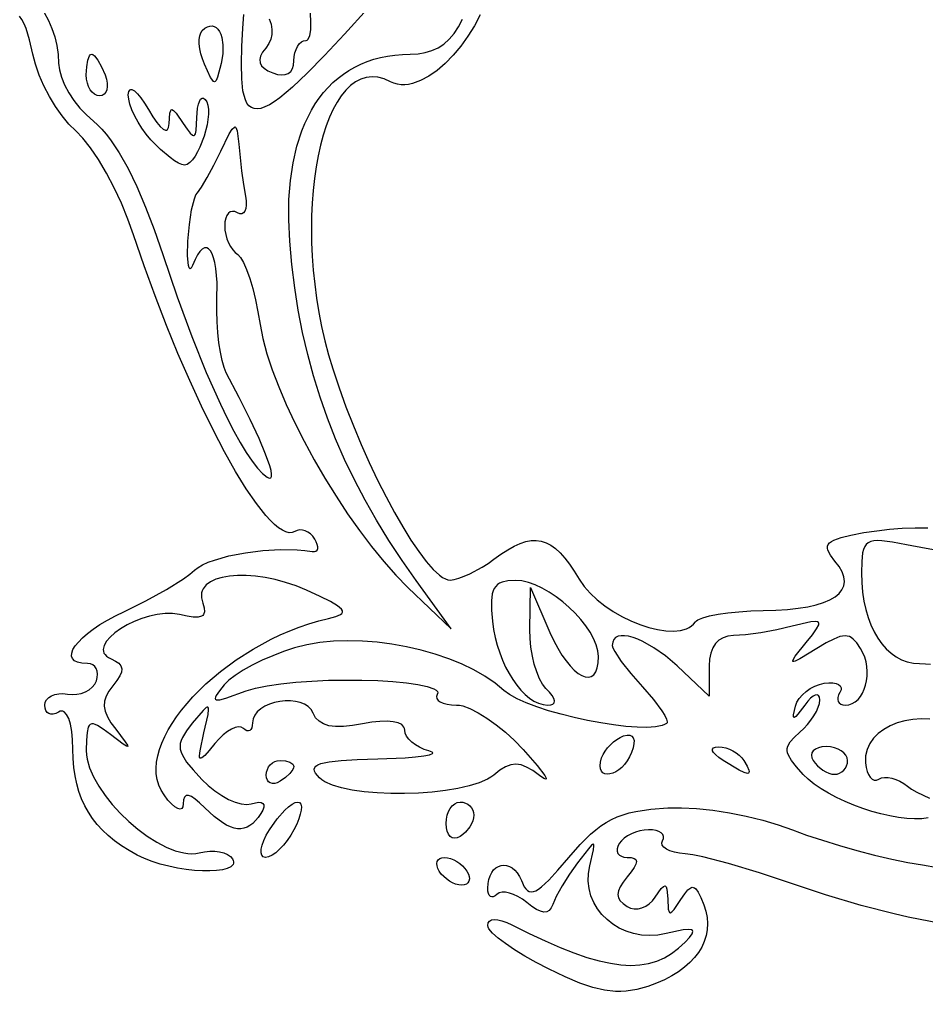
# Model space of a CAD drawing. Header units: millimetres. Extents: x 0.03 to 7.19, y 1.13 to 4.15.
# Drawn here: x 0.381 to 1.109, y 1.475 to 2.255 of the extents above; entities that cross this region are included whole.
import ezdxf

# ---------------------------------------------------------------- set-up
doc = ezdxf.new("R2010")
doc.units = ezdxf.units.MM

msp = doc.modelspace()

# ---------------------------------------------------------------- linework, layer by layer
at = {"flags": 128}
for points in [[(0.659834, 2.263268), (0.641557, 2.242962), (0.625523, 2.225747), (0.611599, 2.211549), (0.599648, 2.200293), (0.589537, 2.191903), (0.585129, 2.18876), (0.581131, 2.186306), (0.577525, 2.18453), (0.574295, 2.183425), (0.571424, 2.18298), (0.568896, 2.183187), (0.566692, 2.184035), (0.564797, 2.185516), (0.563194, 2.18762), (0.561866, 2.190338), (0.560796, 2.19366), (0.559966, 2.197577), (0.558965, 2.207159), (0.558726, 2.219009), (0.559115, 2.233052), (0.559862, 2.247654), (0.56075, 2.25877)], [(1.110032, 1.614108), (1.104863, 1.613406), (1.099107, 1.613241), (1.092858, 1.613581), (1.08621, 1.614393), (1.079258, 1.615644), (1.072095, 1.617301), (1.064817, 1.619332), (1.057518, 1.621703), (1.050292, 1.624382), (1.043232, 1.627336), (1.036435, 1.630532), (1.029993, 1.633938), (1.024001, 1.63752), (1.018554, 1.641245), (1.013746, 1.645082), (1.009671, 1.648997), (1.004236, 1.655053), (1.000295, 1.660103), (0.997828, 1.664387), (0.99714, 1.666318), (0.996813, 1.668148), (0.996845, 1.669907), (0.997232, 1.671626), (0.999065, 1.675065), (1.002292, 1.678705), (1.006893, 1.682788), (1.010146, 1.685743), (1.013173, 1.688995), (1.015908, 1.692437), (1.018287, 1.695962), (1.020243, 1.699464), (1.021711, 1.702835), (1.022626, 1.70597), (1.022921, 1.70876), (1.022649, 1.710936), (1.021929, 1.712309), (1.020811, 1.712895), (1.019343, 1.712712), (1.017575, 1.711776), (1.015556, 1.710104), (1.013335, 1.707714), (1.010962, 1.704622), (1.005432, 1.697249), (1.003654, 1.695355), (1.002492, 1.694651), (1.002133, 1.694744), (1.001917, 1.695132), (1.001898, 1.696795), (1.003407, 1.703649), (1.00464, 1.706861), (1.006538, 1.709965), (1.009004, 1.712888), (1.011943, 1.715552), (1.015261, 1.717883), (1.018862, 1.719806), (1.022651, 1.721243), (1.026532, 1.722122), (1.030198, 1.722472), (1.033372, 1.722399), (1.036, 1.721932), (1.038032, 1.721102), (1.039415, 1.71994), (1.040098, 1.718475), (1.040029, 1.716738), (1.039157, 1.71476), (1.038115, 1.712722), (1.03756, 1.710821), (1.037476, 1.709099), (1.037843, 1.707597), (1.038644, 1.706357), (1.039862, 1.705421), (1.041479, 1.704828), (1.043476, 1.704622), (1.046352, 1.704936), (1.049015, 1.705844), (1.051452, 1.707291), (1.053646, 1.70922), (1.055585, 1.711578), (1.057252, 1.714309), (1.058633, 1.717359), (1.059712, 1.720672), (1.060477, 1.724193), (1.06091, 1.727868), (1.060998, 1.731642), (1.060726, 1.735459), (1.060079, 1.739265), (1.059043, 1.743005), (1.057601, 1.746624), (1.05574, 1.750066), (1.052718, 1.754487), (1.049784, 1.757644), (1.048275, 1.758749), (1.046699, 1.759538), (1.045025, 1.760011), (1.043225, 1.760168), (1.039122, 1.759535), (1.034152, 1.757638), (1.028077, 1.754477), (1.020657, 1.750052), (1.006986, 1.741835), (1.003239, 1.73996), (1.002101, 1.739601), (1.001438, 1.739635), (1.001241, 1.740069), (1.001498, 1.740907), (1.003333, 1.743822), (1.01199, 1.75476), (1.017023, 1.761044), (1.020426, 1.765755), (1.022098, 1.769017), (1.022252, 1.770142), (1.021935, 1.77095), (1.021133, 1.771456), (1.019834, 1.771675), (1.015693, 1.771313), (1.000879, 1.767816), (0.988559, 1.764953), (0.975549, 1.762589), (0.963399, 1.760966), (0.953657, 1.76033), (0.949229, 1.759895), (0.945339, 1.758676), (0.942005, 1.756694), (0.939242, 1.753967), (0.937065, 1.750516), (0.935491, 1.746359), (0.934535, 1.741518), (0.934212, 1.73601), (0.934212, 1.711858), (0.90849, 1.73601), (0.899092, 1.744089), (0.889833, 1.750667), (0.881058, 1.755638), (0.876958, 1.757486), (0.873108, 1.758891), (0.869551, 1.759839), (0.866328, 1.760317), (0.863484, 1.760312), (0.861061, 1.759809), (0.859101, 1.758795), (0.857648, 1.757257), (0.856745, 1.75518), (0.856435, 1.752552), (0.856927, 1.750501), (0.858337, 1.747573), (0.863516, 1.739637), (0.871183, 1.729839), (0.880546, 1.719274), (0.889541, 1.709015), (0.896206, 1.700068), (0.898464, 1.696386), (0.899901, 1.693393), (0.900436, 1.69121), (0.900341, 1.690459), (0.89999, 1.689955), (0.898412, 1.689), (0.896378, 1.688219), (0.891061, 1.687157), (0.884275, 1.686721), (0.876256, 1.686864), (0.867239, 1.687538), (0.857458, 1.688695), (0.847148, 1.690288), (0.836546, 1.692269), (0.825885, 1.694591), (0.815402, 1.697206), (0.805331, 1.700066), (0.795908, 1.703125), (0.787368, 1.706333), (0.779945, 1.709645), (0.773875, 1.713011), (0.769393, 1.716385), (0.762293, 1.722312), (0.754202, 1.727843), (0.745234, 1.732954), (0.735504, 1.737622), (0.725129, 1.741824), (0.714224, 1.745535), (0.702903, 1.748733), (0.691284, 1.751394), (0.67948, 1.753495), (0.667607, 1.755012), (0.655781, 1.755921), (0.644118, 1.7562), (0.632732, 1.755824), (0.621738, 1.754771), (0.611254, 1.753017), (0.601393, 1.750538), (0.592603, 1.747641), (0.583847, 1.74427), (0.575356, 1.740547), (0.567362, 1.736592), (0.560095, 1.732527), (0.553788, 1.728474), (0.548671, 1.724553), (0.544976, 1.720885), (0.541032, 1.715952), (0.538579, 1.712326), (0.537954, 1.710991), (0.53775, 1.70997), (0.537985, 1.709257), (0.538676, 1.708847), (0.541489, 1.708921), (0.546322, 1.710155), (0.562574, 1.715955), (0.570118, 1.718253), (0.579492, 1.720193), (0.590363, 1.721781), (0.602396, 1.723023), (0.615257, 1.723925), (0.628613, 1.724493), (0.64213, 1.724734), (0.655475, 1.724653), (0.668312, 1.724257), (0.680309, 1.723551), (0.691132, 1.722542), (0.700447, 1.721236), (0.707919, 1.719639), (0.713217, 1.717757), (0.714945, 1.716711), (0.716004, 1.715597), (0.716353, 1.714414), (0.715949, 1.713163), (0.715313, 1.711448), (0.715541, 1.709848), (0.716568, 1.708398), (0.718332, 1.707132), (0.720769, 1.706086), (0.723814, 1.705296), (0.727404, 1.704796), (0.731476, 1.704622), (0.733763, 1.704436), (0.736318, 1.703893), (0.742124, 1.701806), (0.748674, 1.698506), (0.755749, 1.694139), (0.763129, 1.688851), (0.770595, 1.68279), (0.777928, 1.676099), (0.784907, 1.668927), (0.796043, 1.656242), (0.802244, 1.64808), (0.803358, 1.645909), (0.803394, 1.645339), (0.803075, 1.645126), (0.801341, 1.645817), (0.798101, 1.648066), (0.792514, 1.65207), (0.787609, 1.654939), (0.783185, 1.656675), (0.779041, 1.65728), (0.774975, 1.656756), (0.770787, 1.655107), (0.766276, 1.652334), (0.76124, 1.648441), (0.758911, 1.646741), (0.756161, 1.645142), (0.749514, 1.642249), (0.741532, 1.639765), (0.732445, 1.637692), (0.722484, 1.636036), (0.711882, 1.6348), (0.70087, 1.633986), (0.689678, 1.633599), (0.678538, 1.633642), (0.667681, 1.634119), (0.65734, 1.635033), (0.647744, 1.636388), (0.639126, 1.638188), (0.631716, 1.640435), (0.625747, 1.643134), (0.623374, 1.644654), (0.621449, 1.646288), (0.618272, 1.650088), (0.61747, 1.651726), (0.61723, 1.653201), (0.617579, 1.654523), (0.618544, 1.6557), (0.620152, 1.656741), (0.622431, 1.657655), (0.629112, 1.659137), (0.638804, 1.66022), (0.651728, 1.660973), (0.668101, 1.661469), (0.69008, 1.662369), (0.698565, 1.663057), (0.705157, 1.663868), (0.709686, 1.664777), (0.711984, 1.665758), (0.712244, 1.666267), (0.711882, 1.666784), (0.709212, 1.66783), (0.705306, 1.669093), (0.701663, 1.670731), (0.69836, 1.672676), (0.69548, 1.674859), (0.693101, 1.677213), (0.691302, 1.679668), (0.690165, 1.682156), (0.689768, 1.684608), (0.689614, 1.685875), (0.689157, 1.687021), (0.687373, 1.688942), (0.684487, 1.690361), (0.680568, 1.691266), (0.67569, 1.691646), (0.669922, 1.691492), (0.663337, 1.690793), (0.656004, 1.689538), (0.647777, 1.688132), (0.640551, 1.687417), (0.634295, 1.6874), (0.628975, 1.688089), (0.624557, 1.689488), (0.62101, 1.691607), (0.6183, 1.69445), (0.616393, 1.698024), (0.614755, 1.700982), (0.612396, 1.703397), (0.60943, 1.705289), (0.605972, 1.706674), (0.602134, 1.707571), (0.598032, 1.707998), (0.593779, 1.707973), (0.58949, 1.707514), (0.585278, 1.706638), (0.581258, 1.705364), (0.577544, 1.703709), (0.574248, 1.701692), (0.571487, 1.699331), (0.569374, 1.696642), (0.568022, 1.693645), (0.567546, 1.690358), (0.567398, 1.688162), (0.566974, 1.6864), (0.566304, 1.685089), (0.565417, 1.684247), (0.564345, 1.683891), (0.563116, 1.684041), (0.561761, 1.684714), (0.56031, 1.685927), (0.558537, 1.686989), (0.55627, 1.687219), (0.553602, 1.686667), (0.550626, 1.68538), (0.547435, 1.68341), (0.544122, 1.680804), (0.540781, 1.677613), (0.537504, 1.673885), (0.532814, 1.668187), (0.529299, 1.664276), (0.526884, 1.662225), (0.526065, 1.661919), (0.525492, 1.662106), (0.525156, 1.662794), (0.525049, 1.663991), (0.525479, 1.667954), (0.528657, 1.682399), (0.531915, 1.697119), (0.532357, 1.701101), (0.532242, 1.702278), (0.53189, 1.702925), (0.531288, 1.703051), (0.530426, 1.702663), (0.52788, 1.700386), (0.519185, 1.690066), (0.514504, 1.683898), (0.511316, 1.678595), (0.5103, 1.676156), (0.509681, 1.6738), (0.509465, 1.671483), (0.50966, 1.66916), (0.510275, 1.666786), (0.511316, 1.664317), (0.514708, 1.658918), (0.519899, 1.652605), (0.526949, 1.645024), (0.532074, 1.64012), (0.537476, 1.635754), (0.542993, 1.632006), (0.548461, 1.628957), (0.553717, 1.626687), (0.558599, 1.625276), (0.562943, 1.624806), (0.566587, 1.625358), (0.569959, 1.626309), (0.572663, 1.626692), (0.574687, 1.626516), (0.576021, 1.625792), (0.576657, 1.62453), (0.576584, 1.62274), (0.575791, 1.620434), (0.574268, 1.617622), (0.572196, 1.614536), (0.570065, 1.611896), (0.567865, 1.609701), (0.565589, 1.607953), (0.563229, 1.606652), (0.560778, 1.605799), (0.558226, 1.605394), (0.555567, 1.605439), (0.552791, 1.605935), (0.549892, 1.606881), (0.546861, 1.60828), (0.54369, 1.610131), (0.536897, 1.615195), (0.529449, 1.62208), (0.525181, 1.626148), (0.521553, 1.629169), (0.518541, 1.631145), (0.516126, 1.632082), (0.514284, 1.631982), (0.512995, 1.630851), (0.512238, 1.628693), (0.51199, 1.62551), (0.511686, 1.623046), (0.510811, 1.621584), (0.509419, 1.6211), (0.507565, 1.621569), (0.505304, 1.622967), (0.502691, 1.625268), (0.499781, 1.628448), (0.496629, 1.632483), (0.494177, 1.636379), (0.492329, 1.640502), (0.491067, 1.644833), (0.490374, 1.649352), (0.490231, 1.654041), (0.490621, 1.65888), (0.491524, 1.663849), (0.492924, 1.668929), (0.494803, 1.674102), (0.497142, 1.679347), (0.499923, 1.684646), (0.503129, 1.689978), (0.506741, 1.695326), (0.510741, 1.700669), (0.519836, 1.711264), (0.530268, 1.721609), (0.541893, 1.731551), (0.554569, 1.740934), (0.568151, 1.749604), (0.582494, 1.757406), (0.589907, 1.760934), (0.597456, 1.764187), (0.605123, 1.767146), (0.612891, 1.769792), (0.620742, 1.772105), (0.628657, 1.774066), (0.634537, 1.775628), (0.638306, 1.777296), (0.639368, 1.778211), (0.639865, 1.779201), (0.639784, 1.780282), (0.639112, 1.78147), (0.635946, 1.784236), (0.630266, 1.787627), (0.621972, 1.791772), (0.610962, 1.796802), (0.602583, 1.80022), (0.594212, 1.803042), (0.585938, 1.805281), (0.577851, 1.806947), (0.57004, 1.808052), (0.562592, 1.808607), (0.555598, 1.808623), (0.549146, 1.808111), (0.543326, 1.807083), (0.538225, 1.805549), (0.533934, 1.80352), (0.530541, 1.801009), (0.528134, 1.798026), (0.527329, 1.796361), (0.526804, 1.794582), (0.52657, 1.792691), (0.526638, 1.790689), (0.527726, 1.786358), (0.528888, 1.782569), (0.529128, 1.779576), (0.528404, 1.777358), (0.527668, 1.776534), (0.526676, 1.775896), (0.523903, 1.775169), (0.520045, 1.775158), (0.51506, 1.775844), (0.508907, 1.777205), (0.50333, 1.778093), (0.497381, 1.778139), (0.491201, 1.777437), (0.484932, 1.776076), (0.478714, 1.77415), (0.472689, 1.771748), (0.466998, 1.768963), (0.461782, 1.765885), (0.457183, 1.762608), (0.453341, 1.759221), (0.450399, 1.755817), (0.448497, 1.752486), (0.447776, 1.749321), (0.447903, 1.747829), (0.448378, 1.746413), (0.449219, 1.745084), (0.450444, 1.743853), (0.45207, 1.742732), (0.454115, 1.741733), (0.457746, 1.739987), (0.46038, 1.738125), (0.462022, 1.73607), (0.462678, 1.733745), (0.462352, 1.731073), (0.461049, 1.727977), (0.458774, 1.72438), (0.455532, 1.720205), (0.4523, 1.715875), (0.450058, 1.711781), (0.448815, 1.707797), (0.448577, 1.7038), (0.449354, 1.699665), (0.451153, 1.695265), (0.453983, 1.690478), (0.457851, 1.685177), (0.465503, 1.675143), (0.467241, 1.672461), (0.467541, 1.671288), (0.466367, 1.67159), (0.463685, 1.673329), (0.453657, 1.680983), (0.447821, 1.685382), (0.443271, 1.688271), (0.441429, 1.689117), (0.439851, 1.689547), (0.438515, 1.689547), (0.437403, 1.689104), (0.436496, 1.688206), (0.435773, 1.68684), (0.434801, 1.682651), (0.434334, 1.676432), (0.434212, 1.66808), (0.434388, 1.664771), (0.434904, 1.661358), (0.436889, 1.654281), (0.440033, 1.646969), (0.4442, 1.639545), (0.449255, 1.63213), (0.455065, 1.624848), (0.461492, 1.617819), (0.468403, 1.611165), (0.475663, 1.605009), (0.483137, 1.599472), (0.490689, 1.594677), (0.498185, 1.590746), (0.50549, 1.5878), (0.512468, 1.585961), (0.515793, 1.585495), (0.518986, 1.585352), (0.522029, 1.585546), (0.524907, 1.586094), (0.529132, 1.586958), (0.533319, 1.587367), (0.537358, 1.587341), (0.54114, 1.586898), (0.544556, 1.586058), (0.547497, 1.584842), (0.549854, 1.583268), (0.551518, 1.581358), (0.55217, 1.580044), (0.552453, 1.578828), (0.552387, 1.577708), (0.551987, 1.576683), (0.550256, 1.574919), (0.547397, 1.573529), (0.543548, 1.572509), (0.538847, 1.571854), (0.53343, 1.571558), (0.527435, 1.571616), (0.520999, 1.572024), (0.51426, 1.572775), (0.507354, 1.573865), (0.50042, 1.575289), (0.493595, 1.577042), (0.487015, 1.579118), (0.480819, 1.581512), (0.475143, 1.584219), (0.468591, 1.587905), (0.462526, 1.591733), (0.45694, 1.595719), (0.451822, 1.59988), (0.447163, 1.604231), (0.442953, 1.608787), (0.439183, 1.613566), (0.435843, 1.618582), (0.432923, 1.623851), (0.430414, 1.62939), (0.428306, 1.635213), (0.42659, 1.641338), (0.425256, 1.647779), (0.424294, 1.654554), (0.423695, 1.661676), (0.423449, 1.669163), (0.423164, 1.676818), (0.422488, 1.683519), (0.421453, 1.689184), (0.420089, 1.693729), (0.418429, 1.697073), (0.416505, 1.699132), (0.415454, 1.699654), (0.414348, 1.699824), (0.413192, 1.699631), (0.41199, 1.699066), (0.409758, 1.697937), (0.407676, 1.697367), (0.405789, 1.697335), (0.404143, 1.697818), (0.402783, 1.698793), (0.401756, 1.70024), (0.401106, 1.702134), (0.400879, 1.704455), (0.401252, 1.706848), (0.402321, 1.708953), (0.404012, 1.710731), (0.406249, 1.712146), (0.408958, 1.713161), (0.412065, 1.71374), (0.415494, 1.713846), (0.419171, 1.713441), (0.422943, 1.71307), (0.426653, 1.713271), (0.430208, 1.714001), (0.433511, 1.715217), (0.436468, 1.716875), (0.438983, 1.718931), (0.440962, 1.721343), (0.44231, 1.724066), (0.443042, 1.726856), (0.44325, 1.729459), (0.442963, 1.731817), (0.442209, 1.733875), (0.441019, 1.735574), (0.439423, 1.736859), (0.43745, 1.737671), (0.435129, 1.737955), (0.430675, 1.738225), (0.427202, 1.739007), (0.424681, 1.740259), (0.423082, 1.741937), (0.422375, 1.743999), (0.422528, 1.746402), (0.423513, 1.749103), (0.425298, 1.752061), (0.427853, 1.755231), (0.431148, 1.758572), (0.435153, 1.76204), (0.439838, 1.765594), (0.445172, 1.769189), (0.451125, 1.772784), (0.457667, 1.776336), (0.464768, 1.779802), (0.482104, 1.788379), (0.498504, 1.797488), (0.512123, 1.806042), (0.517313, 1.809772), (0.521115, 1.812955), (0.52392, 1.815139), (0.527559, 1.817222), (0.531942, 1.819191), (0.53698, 1.821032), (0.548657, 1.82427), (0.561867, 1.826821), (0.575888, 1.828573), (0.589996, 1.82941), (0.60347, 1.829219), (0.609744, 1.828702), (0.615587, 1.827885), (0.617283, 1.827802), (0.618582, 1.82818), (0.619477, 1.828979), (0.619959, 1.830158), (0.620021, 1.831676), (0.619654, 1.833493), (0.61885, 1.835567), (0.617601, 1.837858), (0.615985, 1.84007), (0.614127, 1.841918), (0.612093, 1.843377), (0.609949, 1.844422), (0.60776, 1.845027), (0.605594, 1.845168), (0.603514, 1.844819), (0.601587, 1.843955), (0.599436, 1.843082), (0.597048, 1.842957), (0.594433, 1.84356), (0.591605, 1.844868), (0.588573, 1.84686), (0.585351, 1.849516), (0.581948, 1.852814), (0.578378, 1.856733), (0.570778, 1.866349), (0.562644, 1.878196), (0.554067, 1.892102), (0.54514, 1.907899), (0.535954, 1.925418), (0.526603, 1.944488), (0.517178, 1.964941), (0.507771, 1.986607), (0.498475, 2.009317), (0.489381, 2.0329), (0.480583, 2.057188), (0.472171, 2.08201), (0.467651, 2.094627), (0.462385, 2.107302), (0.456563, 2.119692), (0.450374, 2.131455), (0.444009, 2.142249), (0.437657, 2.151733), (0.431509, 2.159564), (0.425754, 2.165399), (0.420247, 2.17079), (0.414799, 2.177346), (0.409553, 2.184815), (0.404648, 2.192944), (0.400227, 2.201481), (0.396432, 2.210173), (0.393403, 2.218767), (0.391282, 2.22701), (0.388691, 2.238517), (0.385892, 2.247605), (0.384305, 2.251343), (0.382533, 2.254597), (0.380532, 2.257408)], [(0.400461, 2.260232), (0.403749, 2.254034), (0.406566, 2.247517), (0.408854, 2.240749), (0.410559, 2.233798), (0.411623, 2.226733), (0.41199, 2.219622), (0.412559, 2.214253), (0.414189, 2.208378), (0.416767, 2.202189), (0.420178, 2.195875), (0.424307, 2.189628), (0.429041, 2.183637), (0.434265, 2.178095), (0.439865, 2.173191), (0.443279, 2.170248), (0.44672, 2.166769), (0.450186, 2.162762), (0.45367, 2.158234), (0.460682, 2.147649), (0.467723, 2.135078), (0.47476, 2.120585), (0.48176, 2.104232), (0.48869, 2.086084), (0.495518, 2.066205), (0.507118, 2.032135), (0.51886, 2.000438), (0.530513, 1.971603), (0.541848, 1.94612), (0.547324, 1.934788), (0.552634, 1.924477), (0.55775, 1.915249), (0.562643, 1.907164), (0.567284, 1.900284), (0.571644, 1.894669), (0.575694, 1.890382), (0.579407, 1.887483), (0.58111, 1.886737), (0.582258, 1.886927), (0.582864, 1.888024), (0.582937, 1.889997), (0.582491, 1.892818), (0.581537, 1.896457), (0.57815, 1.906068), (0.57287, 1.918594), (0.56579, 1.933797), (0.557002, 1.951441), (0.546601, 1.971288), (0.544836, 1.975487), (0.543246, 1.981047), (0.541863, 1.987731), (0.540718, 1.995299), (0.53984, 2.003511), (0.53926, 2.012128), (0.539008, 2.020911), (0.539115, 2.029622), (0.539122, 2.04366), (0.538166, 2.05505), (0.537369, 2.059693), (0.536379, 2.063605), (0.535214, 2.066762), (0.53389, 2.069141), (0.532422, 2.070719), (0.530829, 2.071473), (0.529124, 2.07138), (0.527326, 2.070416), (0.52545, 2.06856), (0.523513, 2.065787), (0.52153, 2.062074), (0.519518, 2.057399), (0.518458, 2.05529), (0.517538, 2.054637), (0.516774, 2.055361), (0.516179, 2.057382), (0.515563, 2.064997), (0.51581, 2.076844), (0.516942, 2.090225), (0.518754, 2.102017), (0.520993, 2.110945), (0.522194, 2.113936), (0.523407, 2.115733), (0.526695, 2.120082), (0.531317, 2.127816), (0.536657, 2.137842), (0.542101, 2.149066), (0.548938, 2.163057), (0.551274, 2.166797), (0.553035, 2.168422), (0.553735, 2.168455), (0.554332, 2.167975), (0.555273, 2.165498), (0.55597, 2.161032), (0.556532, 2.154622), (0.558756, 2.133198), (0.560288, 2.122223), (0.561865, 2.112899), (0.562405, 2.109111), (0.562509, 2.105823), (0.562204, 2.103091), (0.561516, 2.100969), (0.560471, 2.09951), (0.559094, 2.09877), (0.557411, 2.098803), (0.555449, 2.099663), (0.553414, 2.100581), (0.551517, 2.10078), (0.549797, 2.100302), (0.548298, 2.099191), (0.547059, 2.097488), (0.546122, 2.095237), (0.54553, 2.092481), (0.545324, 2.08926), (0.545537, 2.085781), (0.546149, 2.08228), (0.547117, 2.078852), (0.548396, 2.075592), (0.549946, 2.072594), (0.551722, 2.069954), (0.553682, 2.067765), (0.555782, 2.066122), (0.558039, 2.063808), (0.560439, 2.059689), (0.562908, 2.053995), (0.565372, 2.046955), (0.567758, 2.038801), (0.569993, 2.029762), (0.572002, 2.02007), (0.573712, 2.009955), (0.57589, 1.998745), (0.579166, 1.98656), (0.583455, 1.973553), (0.588672, 1.959877), (0.594731, 1.945683), (0.601545, 1.931125), (0.609029, 1.916355), (0.617098, 1.901526), (0.625665, 1.88679), (0.634644, 1.8723), (0.64395, 1.858208), (0.653498, 1.844668), (0.6632, 1.831831), (0.672971, 1.81985), (0.682726, 1.808877), (0.692379, 1.799066), (0.727129, 1.765733), (0.698935, 1.804622), (0.687644, 1.820686), (0.677056, 1.836761), (0.667164, 1.852872), (0.657956, 1.869043), (0.649424, 1.885299), (0.641558, 1.901665), (0.63435, 1.918166), (0.627791, 1.934826), (0.62187, 1.951672), (0.616578, 1.968726), (0.611907, 1.986015), (0.607847, 2.003563), (0.604388, 2.021395), (0.601523, 2.039536), (0.59924, 2.058011), (0.597532, 2.076844), (0.596722, 2.093955), (0.59691, 2.110166), (0.598078, 2.125448), (0.600208, 2.139773), (0.603282, 2.153114), (0.607282, 2.165442), (0.609623, 2.171218), (0.612189, 2.17673), (0.614977, 2.181974), (0.617985, 2.186948), (0.621211, 2.191647), (0.624653, 2.196069), (0.628308, 2.20021), (0.632173, 2.204065), (0.636248, 2.207633), (0.640529, 2.210908), (0.645015, 2.213889), (0.649702, 2.21657), (0.654589, 2.218949), (0.659673, 2.221023), (0.664953, 2.222787), (0.670425, 2.224238), (0.676088, 2.225373), (0.68194, 2.226188), (0.687977, 2.226679), (0.694199, 2.226844), (0.700466, 2.227152), (0.706289, 2.228096), (0.711687, 2.229707), (0.716676, 2.232014), (0.721274, 2.235047), (0.725497, 2.238837), (0.729365, 2.243414), (0.732893, 2.248807), (0.7361, 2.255048)], [(0.580913, 2.255181), (0.582477, 2.25085), (0.583232, 2.246719), (0.583178, 2.24277), (0.582318, 2.238985), (0.580653, 2.235345), (0.578185, 2.23183), (0.575687, 2.228438), (0.574093, 2.225349), (0.57341, 2.22254), (0.573646, 2.219984), (0.574808, 2.217659), (0.576903, 2.215539), (0.579938, 2.213599), (0.583921, 2.211816), (0.587652, 2.210677), (0.590983, 2.210249), (0.593882, 2.210514), (0.596322, 2.211455), (0.598271, 2.213055), (0.5997, 2.215296), (0.600579, 2.218162), (0.600879, 2.221635), (0.601078, 2.224913), (0.601649, 2.22797), (0.602551, 2.230742), (0.603745, 2.23316), (0.605192, 2.235157), (0.60685, 2.236667), (0.60868, 2.237622), (0.610643, 2.237955), (0.6116, 2.238209), (0.61242, 2.238956), (0.613648, 2.241836), (0.614332, 2.246406), (0.614475, 2.252481), (0.61408, 2.259873)], [(0.75045, 2.258561), (0.745803, 2.249673), (0.74057, 2.24121), (0.734851, 2.233284), (0.728751, 2.226007), (0.72237, 2.219493), (0.715811, 2.213855), (0.709176, 2.209205), (0.702567, 2.205656), (0.696086, 2.203322), (0.692926, 2.202645), (0.689836, 2.202315), (0.686829, 2.202344), (0.683918, 2.202747), (0.681116, 2.203539), (0.678435, 2.204733), (0.673304, 2.207027), (0.66834, 2.208354), (0.663548, 2.20875), (0.658937, 2.208251), (0.654513, 2.206892), (0.650283, 2.204707), (0.646255, 2.201733), (0.642435, 2.198006), (0.638832, 2.193559), (0.635451, 2.18843), (0.632301, 2.182653), (0.629388, 2.176263), (0.62672, 2.169297), (0.624303, 2.16179), (0.622145, 2.153776), (0.620252, 2.145292), (0.618633, 2.136372), (0.617294, 2.127053), (0.616243, 2.11737), (0.615486, 2.107358), (0.615031, 2.097052), (0.614884, 2.086488), (0.615053, 2.075702), (0.615546, 2.064729), (0.616369, 2.053604), (0.617529, 2.042362), (0.619034, 2.03104), (0.62089, 2.019672), (0.623106, 2.008294), (0.625687, 1.996942), (0.628642, 1.98565), (0.631976, 1.974455), (0.637053, 1.959204), (0.642611, 1.943908), (0.64857, 1.928708), (0.654851, 1.913748), (0.661374, 1.899171), (0.66806, 1.885119), (0.674828, 1.871736), (0.6816, 1.859165), (0.688295, 1.847548), (0.694834, 1.837029), (0.701138, 1.82775), (0.707127, 1.819855), (0.712721, 1.813487), (0.71784, 1.808787), (0.720197, 1.807108), (0.722406, 1.8059), (0.724456, 1.805181), (0.726337, 1.804969), (0.729476, 1.805373), (0.733253, 1.806393), (0.737528, 1.807962), (0.742155, 1.81001), (0.751898, 1.815273), (0.756727, 1.818351), (0.761337, 1.821635), (0.767069, 1.825786), (0.772458, 1.829284), (0.777536, 1.832123), (0.782336, 1.834295), (0.786888, 1.835793), (0.791225, 1.836609), (0.79538, 1.836735), (0.799384, 1.836165), (0.80327, 1.83489), (0.807069, 1.832904), (0.810813, 1.830198), (0.814535, 1.826766), (0.818266, 1.8226), (0.822039, 1.817692), (0.825885, 1.812035), (0.829837, 1.805622), (0.833801, 1.799835), (0.838639, 1.794306), (0.844216, 1.789083), (0.8504, 1.784216), (0.857056, 1.779753), (0.86405, 1.775744), (0.871248, 1.772237), (0.878516, 1.769283), (0.88572, 1.76693), (0.892727, 1.765226), (0.899401, 1.764223), (0.905609, 1.763967), (0.911217, 1.764509), (0.916091, 1.765898), (0.918211, 1.766926), (0.920097, 1.768183), (0.921733, 1.769677), (0.923101, 1.771413), (0.92392, 1.772273), (0.925213, 1.773115), (0.929106, 1.774726), (0.93456, 1.776211), (0.94135, 1.777531), (0.949254, 1.778651), (0.958049, 1.779534), (0.967512, 1.780143), (0.977421, 1.780441), (0.98766, 1.780735), (0.997055, 1.781348), (1.005596, 1.782274), (1.013276, 1.783507), (1.020085, 1.785041), (1.026016, 1.786872), (1.03106, 1.788992), (1.035209, 1.791396), (1.038454, 1.794078), (1.040786, 1.797033), (1.042197, 1.800255), (1.042679, 1.803738), (1.042223, 1.807476), (1.04082, 1.811463), (1.038463, 1.815694), (1.035143, 1.820163), (1.031556, 1.824908), (1.029538, 1.82883), (1.029161, 1.830527), (1.02923, 1.83207), (1.029764, 1.833478), (1.030778, 1.834769), (1.032293, 1.83596), (1.034325, 1.837068), (1.040014, 1.839107), (1.047989, 1.841027), (1.058393, 1.842969), (1.068692, 1.844542), (1.078968, 1.845726), (1.089222, 1.84652), (1.099454, 1.846924), (1.109666, 1.846938)], [(0.529004, 2.218983), (0.527406, 2.223126), (0.526188, 2.227266), (0.525359, 2.23129), (0.524924, 2.23509), (0.524892, 2.238556), (0.52527, 2.241576), (0.526064, 2.244042), (0.527282, 2.245844), (0.529368, 2.247646), (0.531385, 2.248843), (0.533316, 2.249466), (0.535142, 2.249545), (0.536846, 2.249113), (0.538411, 2.248199), (0.539818, 2.246835), (0.541049, 2.24505), (0.542088, 2.242877), (0.542916, 2.240346), (0.543868, 2.234334), (0.543764, 2.22726), (0.542462, 2.219372), (0.539582, 2.208449), (0.538363, 2.205705), (0.537749, 2.20501), (0.537108, 2.204766), (0.536425, 2.204972), (0.535682, 2.205628), (0.533947, 2.208288), (0.529004, 2.218983)], [(0.434212, 2.210177), (0.434556, 2.216648), (0.435492, 2.221948), (0.436878, 2.225529), (0.437696, 2.226504), (0.438574, 2.226844), (0.439582, 2.226504), (0.440775, 2.225529), (0.443539, 2.221948), (0.446511, 2.216648), (0.449337, 2.210177), (0.450402, 2.206829), (0.45097, 2.203706), (0.451061, 2.200875), (0.450692, 2.198406), (0.449879, 2.196367), (0.448642, 2.194826), (0.446997, 2.193851), (0.444962, 2.19351), (0.442802, 2.193851), (0.440787, 2.194826), (0.438961, 2.196367), (0.437369, 2.198406), (0.436054, 2.200875), (0.43506, 2.203706), (0.434432, 2.206829), (0.434212, 2.210177)], [(0.485935, 2.158274), (0.482245, 2.16268), (0.478819, 2.167413), (0.475731, 2.172325), (0.473054, 2.177267), (0.470863, 2.182093), (0.46923, 2.186653), (0.468229, 2.1908), (0.467935, 2.194385), (0.46834, 2.196989), (0.469343, 2.198323), (0.470049, 2.198529), (0.470879, 2.198436), (0.472881, 2.197377), (0.475282, 2.195194), (0.478015, 2.191938), (0.481014, 2.187657), (0.484212, 2.182399), (0.487664, 2.176679), (0.490788, 2.17215), (0.493548, 2.168834), (0.495909, 2.166755), (0.497835, 2.165938), (0.498625, 2.166009), (0.499293, 2.166405), (0.500245, 2.168181), (0.500657, 2.171288), (0.501291, 2.179616), (0.501936, 2.181698), (0.502379, 2.182219), (0.502917, 2.182392), (0.504325, 2.181698), (0.506247, 2.179616), (0.51199, 2.171288), (0.515038, 2.166752), (0.517475, 2.163622), (0.519367, 2.161925), (0.520129, 2.161623), (0.520778, 2.161689), (0.521324, 2.162128), (0.521774, 2.162942), (0.52242, 2.165712), (0.522921, 2.175913), (0.523507, 2.183669), (0.524143, 2.186679), (0.524973, 2.18903), (0.525968, 2.190661), (0.5271, 2.191513), (0.528344, 2.191524), (0.529671, 2.190635), (0.531014, 2.188636), (0.531867, 2.185919), (0.532265, 2.182602), (0.532246, 2.178801), (0.531104, 2.170213), (0.528738, 2.161092), (0.525445, 2.152371), (0.523543, 2.148453), (0.52152, 2.144985), (0.519414, 2.142085), (0.517261, 2.139868), (0.515098, 2.138453), (0.512962, 2.137955), (0.510852, 2.138369), (0.508157, 2.139558), (0.504989, 2.141436), (0.501459, 2.143922), (0.493755, 2.150383), (0.485935, 2.158274)], [(1.124888, 1.827448), (1.108404, 1.830255), (1.092546, 1.833247), (1.08136, 1.835343), (1.072747, 1.836451), (1.069301, 1.83657), (1.066374, 1.836363), (1.063923, 1.835806), (1.061907, 1.834872), (1.060284, 1.833534), (1.059013, 1.831768), (1.058051, 1.829547), (1.057358, 1.826844), (1.05661, 1.819893), (1.056435, 1.810705), (1.056658, 1.802852), (1.057317, 1.795321), (1.058394, 1.788137), (1.059875, 1.781326), (1.061742, 1.774913), (1.063979, 1.768924), (1.06657, 1.763384), (1.069499, 1.758319), (1.072749, 1.753755), (1.076303, 1.749716), (1.080146, 1.746229), (1.084261, 1.743318), (1.088632, 1.74101), (1.093242, 1.73933), (1.098075, 1.738303), (1.103115, 1.737955), (1.107723, 1.737804), (1.111732, 1.737373)], [(0.803101, 1.717955), (0.800432, 1.721325), (0.797958, 1.725806), (0.795734, 1.731204), (0.793811, 1.737326), (0.792244, 1.743978), (0.791084, 1.750967), (0.790384, 1.758097), (0.790199, 1.765177), (0.790629, 1.799066), (0.806324, 1.762955), (0.809437, 1.756261), (0.812661, 1.750197), (0.815952, 1.744785), (0.819267, 1.740048), (0.822563, 1.736005), (0.825798, 1.732678), (0.828929, 1.730089), (0.831912, 1.728259), (0.834705, 1.727209), (0.837265, 1.726961), (0.839548, 1.727537), (0.841513, 1.728957), (0.843116, 1.731243), (0.844314, 1.734416), (0.845064, 1.738498), (0.845324, 1.74351), (0.844862, 1.748133), (0.84353, 1.752995), (0.841409, 1.758021), (0.83858, 1.763137), (0.835123, 1.76827), (0.831119, 1.773344), (0.826648, 1.778287), (0.821792, 1.783024), (0.816631, 1.787481), (0.811246, 1.791584), (0.805716, 1.795259), (0.800124, 1.798432), (0.79455, 1.801029), (0.789074, 1.802975), (0.783777, 1.804198), (0.77874, 1.804622), (0.772688, 1.804301), (0.767888, 1.80323), (0.765928, 1.802362), (0.764247, 1.801245), (0.762832, 1.799859), (0.761673, 1.798184), (0.760757, 1.796199), (0.760073, 1.793883), (0.759355, 1.78818), (0.759428, 1.780911), (0.760199, 1.771913), (0.76112, 1.765351), (0.762416, 1.758905), (0.764061, 1.752619), (0.766025, 1.746534), (0.768282, 1.740692), (0.770803, 1.735137), (0.773561, 1.72991), (0.776528, 1.725054), (0.779677, 1.72061), (0.782979, 1.716622), (0.786407, 1.713132), (0.789933, 1.710181), (0.793529, 1.707812), (0.797168, 1.706068), (0.800822, 1.70499), (0.804462, 1.704622), (0.806997, 1.704838), (0.808758, 1.705482), (0.809745, 1.706548), (0.809959, 1.708028), (0.809401, 1.709915), (0.808072, 1.712204), (0.805972, 1.714886), (0.803101, 1.717955)], [(1.111379, 1.693347), (1.104444, 1.69354), (1.097701, 1.693071), (1.091236, 1.691968), (1.085133, 1.69026), (1.079478, 1.687977), (1.074357, 1.685148), (1.069855, 1.681801), (1.066058, 1.677965), (1.063051, 1.67367), (1.060921, 1.668944), (1.059751, 1.663816), (1.059629, 1.658316), (1.060103, 1.654654), (1.060912, 1.651463), (1.062011, 1.648798), (1.063358, 1.646712), (1.064908, 1.645259), (1.066617, 1.644492), (1.068442, 1.644465), (1.070337, 1.645233), (1.072484, 1.646152), (1.075029, 1.64656), (1.077877, 1.64648), (1.080935, 1.645936), (1.084106, 1.644949), (1.087298, 1.643543), (1.090416, 1.641741), (1.093365, 1.639566), (1.096689, 1.637163), (1.100872, 1.63471), (1.111138, 1.629925)], [(0.847865, 1.66226), (0.849017, 1.664998), (0.850613, 1.667727), (0.85258, 1.670373), (0.854846, 1.672866), (0.85734, 1.675133), (0.859988, 1.677102), (0.86272, 1.678701), (0.865462, 1.679858), (0.868243, 1.680512), (0.870483, 1.68046), (0.872171, 1.679726), (0.873296, 1.678333), (0.873845, 1.676307), (0.873806, 1.67367), (0.873169, 1.670448), (0.871921, 1.666663), (0.8703, 1.663066), (0.868389, 1.659856), (0.866252, 1.657044), (0.863955, 1.654643), (0.861565, 1.652665), (0.859146, 1.651122), (0.856765, 1.650026), (0.854487, 1.649389), (0.852378, 1.649223), (0.850503, 1.64954), (0.848929, 1.650352), (0.847722, 1.651671), (0.846945, 1.653509), (0.846667, 1.655879), (0.846952, 1.658792), (0.847865, 1.66226)], [(0.945324, 1.660177), (0.941975, 1.662501), (0.939444, 1.664602), (0.937738, 1.666455), (0.936867, 1.668035), (0.936837, 1.669316), (0.937658, 1.670275), (0.939335, 1.670885), (0.941879, 1.671122), (0.944678, 1.670926), (0.947561, 1.670306), (0.950445, 1.669307), (0.953247, 1.667972), (0.955886, 1.666348), (0.958278, 1.664477), (0.96034, 1.662405), (0.96199, 1.660177), (0.964594, 1.655652), (0.96598, 1.652419), (0.966197, 1.651288), (0.966087, 1.65048), (0.965642, 1.649995), (0.964855, 1.649833), (0.962223, 1.65048), (0.958131, 1.652419), (0.945324, 1.660177)], [(1.045324, 1.660177), (1.04497, 1.662409), (1.043955, 1.664491), (1.042351, 1.666378), (1.04023, 1.668024), (1.037662, 1.669384), (1.034718, 1.670411), (1.031471, 1.671061), (1.02799, 1.671288), (1.024651, 1.671061), (1.021808, 1.670411), (1.019502, 1.669384), (1.017778, 1.668024), (1.016678, 1.666378), (1.016244, 1.664491), (1.016519, 1.662409), (1.017546, 1.660177), (1.019139, 1.657945), (1.021037, 1.655863), (1.025466, 1.65233), (1.027854, 1.65097), (1.030265, 1.649943), (1.032625, 1.649293), (1.034865, 1.649066), (1.036965, 1.649293), (1.038925, 1.649943), (1.040701, 1.65097), (1.042251, 1.65233), (1.043531, 1.653976), (1.044498, 1.655863), (1.04511, 1.657945), (1.045324, 1.660177)], [(0.578657, 1.648413), (0.578884, 1.650777), (0.579534, 1.652982), (0.580561, 1.65498), (0.581921, 1.656722), (0.583567, 1.658161), (0.585454, 1.659249), (0.587536, 1.659937), (0.589768, 1.660177), (0.594082, 1.65979), (0.597615, 1.658736), (0.600002, 1.657177), (0.600652, 1.656259), (0.600879, 1.655274), (0.600652, 1.65415), (0.600002, 1.652831), (0.597615, 1.649799), (0.594082, 1.646563), (0.589768, 1.64351), (0.587536, 1.642371), (0.585454, 1.641773), (0.583567, 1.641695), (0.581921, 1.642118), (0.580561, 1.643022), (0.579534, 1.644385), (0.578884, 1.646189), (0.578657, 1.648413)], [(0.581226, 1.604622), (0.587316, 1.61325), (0.593627, 1.620316), (0.596634, 1.623035), (0.599416, 1.62509), (0.601881, 1.62639), (0.603935, 1.626844), (0.605467, 1.62639), (0.606428, 1.62509), (0.606829, 1.623035), (0.606683, 1.620316), (0.606002, 1.617024), (0.6048, 1.61325), (0.603088, 1.609086), (0.600879, 1.604622), (0.598269, 1.600158), (0.595407, 1.595993), (0.592387, 1.592219), (0.589301, 1.588927), (0.586243, 1.586208), (0.583307, 1.584153), (0.580585, 1.582853), (0.578171, 1.582399), (0.576264, 1.582849), (0.575037, 1.584141), (0.574476, 1.586186), (0.574568, 1.588896), (0.575302, 1.592183), (0.576665, 1.595958), (0.578644, 1.600134), (0.581226, 1.604622)], [(0.723101, 1.609524), (0.723328, 1.613004), (0.723978, 1.61625), (0.725006, 1.619191), (0.726365, 1.621757), (0.728011, 1.623876), (0.729898, 1.625477), (0.73198, 1.62649), (0.734212, 1.626844), (0.736444, 1.62663), (0.738527, 1.626018), (0.740414, 1.625051), (0.74206, 1.623771), (0.743419, 1.622221), (0.744447, 1.620445), (0.745097, 1.618486), (0.745324, 1.616385), (0.745097, 1.614145), (0.744447, 1.611785), (0.743419, 1.609375), (0.74206, 1.606986), (0.738527, 1.602557), (0.736444, 1.600659), (0.734212, 1.599066), (0.73198, 1.59804), (0.729898, 1.597767), (0.728011, 1.598203), (0.726365, 1.599306), (0.725006, 1.601032), (0.723978, 1.603339), (0.723328, 1.606184), (0.723101, 1.609524)], [(1.118692, 1.529761), (1.103657, 1.532663), (1.094028, 1.534486), (1.082613, 1.537053), (1.056115, 1.543946), (1.027555, 1.5524), (1.000324, 1.561469), (0.974512, 1.570141), (0.949817, 1.577512), (0.929038, 1.582803), (0.920993, 1.584424), (0.914976, 1.585233), (0.910334, 1.585768), (0.906217, 1.586615), (0.9027, 1.58773), (0.899858, 1.589071), (0.897767, 1.590594), (0.8965, 1.592254), (0.896133, 1.594009), (0.89674, 1.595816), (0.897495, 1.597586), (0.897541, 1.599237), (0.896925, 1.600732), (0.895692, 1.602036), (0.893888, 1.603113), (0.891561, 1.603927), (0.888755, 1.604442), (0.885518, 1.604622), (0.88203, 1.604395), (0.878506, 1.603745), (0.875041, 1.602717), (0.871733, 1.601358), (0.868678, 1.599712), (0.865971, 1.597825), (0.86371, 1.595742), (0.86199, 1.59351), (0.860878, 1.591278), (0.860359, 1.589196), (0.860407, 1.587309), (0.860995, 1.585663), (0.862099, 1.584304), (0.863691, 1.583276), (0.865747, 1.582626), (0.86824, 1.582399), (0.871537, 1.582217), (0.873895, 1.581635), (0.875315, 1.580598), (0.875798, 1.579054), (0.875344, 1.576948), (0.873953, 1.574225), (0.871627, 1.570834), (0.868365, 1.566719), (0.865128, 1.562541), (0.862812, 1.558863), (0.861418, 1.55561), (0.860943, 1.552707), (0.861389, 1.550077), (0.862754, 1.547646), (0.865038, 1.545339), (0.86824, 1.54308), (0.87103, 1.54179), (0.874015, 1.541191), (0.877103, 1.541252), (0.8802, 1.541944), (0.883215, 1.543237), (0.886055, 1.545099), (0.888626, 1.547502), (0.890837, 1.550413), (0.895752, 1.557492), (0.897466, 1.559196), (0.898759, 1.559667), (0.89969, 1.558897), (0.900316, 1.556878), (0.900879, 1.549066), (0.901398, 1.540844), (0.901999, 1.538774), (0.90242, 1.538249), (0.902933, 1.538063), (0.904278, 1.538706), (0.906112, 1.540703), (0.91156, 1.548747), (0.914582, 1.553255), (0.917161, 1.556377), (0.919415, 1.558085), (0.920455, 1.558401), (0.921457, 1.558352), (0.922435, 1.557937), (0.923404, 1.557152), (0.92537, 1.554456), (0.927472, 1.550237), (0.929824, 1.544469), (0.931472, 1.539347), (0.932477, 1.534289), (0.932848, 1.529311), (0.932597, 1.524427), (0.931734, 1.519655), (0.93027, 1.515009), (0.928216, 1.510504), (0.925582, 1.506158), (0.92238, 1.501985), (0.918619, 1.498001), (0.914311, 1.494221), (0.909466, 1.490662), (0.904095, 1.487339), (0.898209, 1.484267), (0.891819, 1.481463), (0.884935, 1.478941), (0.876112, 1.476441), (0.867606, 1.475043), (0.863372, 1.474774), (0.859095, 1.474801), (0.850256, 1.475774), (0.840766, 1.478018), (0.830304, 1.481589), (0.818546, 1.486545), (0.805171, 1.492941), (0.795381, 1.498044), (0.786247, 1.503217), (0.777971, 1.508316), (0.770751, 1.5132), (0.764787, 1.517724), (0.76028, 1.521748), (0.757429, 1.525127), (0.756688, 1.52653), (0.756435, 1.527719), (0.756788, 1.529793), (0.757821, 1.531295), (0.759489, 1.532225), (0.761751, 1.53258), (0.764563, 1.53236), (0.767884, 1.531563), (0.77167, 1.530187), (0.775879, 1.528233), (0.789622, 1.521401), (0.802466, 1.515388), (0.81446, 1.510189), (0.825651, 1.505798), (0.836088, 1.502212), (0.845819, 1.499424), (0.854893, 1.497431), (0.863357, 1.496227), (0.871259, 1.495808), (0.878648, 1.496169), (0.885573, 1.497305), (0.89208, 1.499211), (0.898219, 1.501883), (0.904038, 1.505315), (0.909584, 1.509502), (0.914907, 1.514441), (0.918362, 1.518179), (0.920429, 1.521028), (0.921037, 1.523022), (0.920772, 1.523707), (0.920115, 1.524191), (0.917592, 1.524569), (0.913395, 1.524187), (0.899699, 1.521274), (0.892913, 1.520034), (0.886255, 1.519648), (0.879782, 1.520067), (0.873551, 1.52124), (0.867618, 1.523117), (0.862041, 1.525646), (0.856876, 1.528777), (0.852181, 1.53246), (0.848012, 1.536644), (0.844427, 1.541279), (0.841482, 1.546314), (0.839234, 1.551698), (0.83774, 1.557381), (0.837057, 1.563313), (0.837242, 1.569442), (0.838351, 1.575719), (0.841319, 1.588415), (0.841702, 1.591674), (0.841573, 1.592541), (0.841214, 1.592905), (0.840612, 1.592767), (0.839753, 1.592132), (0.837217, 1.589381), (0.828504, 1.578038), (0.822071, 1.568908), (0.816183, 1.55958), (0.81149, 1.551148), (0.808643, 1.544705), (0.807388, 1.541882), (0.805801, 1.539916), (0.803856, 1.538807), (0.801523, 1.538557), (0.798776, 1.539169), (0.795586, 1.540644), (0.791926, 1.542984), (0.787768, 1.546191), (0.784261, 1.548812), (0.780701, 1.550968), (0.777187, 1.552634), (0.773817, 1.553783), (0.770688, 1.554388), (0.767901, 1.554423), (0.765552, 1.553862), (0.76374, 1.552677), (0.76227, 1.551458), (0.7609, 1.550806), (0.759659, 1.550701), (0.758577, 1.551123), (0.757684, 1.552051), (0.75701, 1.553464), (0.756583, 1.555342), (0.756435, 1.557663), (0.756656, 1.561427), (0.757288, 1.564788), (0.758286, 1.567737), (0.759602, 1.570262), (0.761191, 1.572355), (0.763007, 1.574003), (0.765002, 1.575197), (0.767131, 1.575925), (0.769347, 1.576179), (0.771605, 1.575946), (0.773857, 1.575217), (0.776058, 1.573982), (0.778161, 1.572228), (0.78012, 1.569948), (0.781889, 1.567128), (0.783421, 1.56376), (0.785695, 1.558876), (0.786919, 1.557119), (0.788238, 1.555836), (0.78968, 1.555042), (0.791271, 1.554749), (0.79304, 1.554971), (0.795015, 1.555722), (0.797221, 1.557015), (0.799689, 1.558863), (0.805515, 1.56428), (0.812713, 1.57208), (0.821504, 1.582372), (0.830583, 1.592724), (0.839053, 1.60111), (0.843193, 1.604633), (0.847342, 1.607745), (0.851554, 1.610472), (0.855881, 1.612842), (0.860378, 1.614881), (0.865097, 1.616616), (0.870094, 1.618073), (0.87542, 1.61928), (0.887279, 1.621048), (0.901101, 1.622135), (0.911972, 1.622264), (0.924085, 1.621592), (0.937049, 1.620187), (0.950473, 1.61812), (0.963966, 1.615458), (0.977137, 1.61227), (0.989594, 1.608626), (1.000949, 1.604594), (1.012328, 1.600373), (1.025044, 1.59612), (1.038669, 1.591952), (1.052773, 1.587983), (1.066929, 1.584329), (1.080708, 1.581105), (1.093682, 1.578428), (1.105421, 1.576413), (1.117365, 1.574438)], [(0.717546, 1.571288), (0.716393, 1.57352), (0.715755, 1.575602), (0.715615, 1.577489), (0.715956, 1.579135), (0.71676, 1.580495), (0.718011, 1.581523), (0.71969, 1.582173), (0.721782, 1.582399), (0.724154, 1.582173), (0.726639, 1.581523), (0.729162, 1.580495), (0.73165, 1.579135), (0.734028, 1.577489), (0.736223, 1.575602), (0.738161, 1.57352), (0.739768, 1.571288), (0.740921, 1.569056), (0.741557, 1.566974), (0.741695, 1.565087), (0.741351, 1.563441), (0.740544, 1.562081), (0.739291, 1.561054), (0.73761, 1.560404), (0.735518, 1.560177), (0.733146, 1.560404), (0.730663, 1.561054), (0.728142, 1.562081), (0.725657, 1.563441), (0.723281, 1.565087), (0.721088, 1.566974), (0.719152, 1.569056), (0.717546, 1.571288)]]:
    msp.add_lwpolyline(points, dxfattribs=at)

doc.saveas('drawing.dxf')
